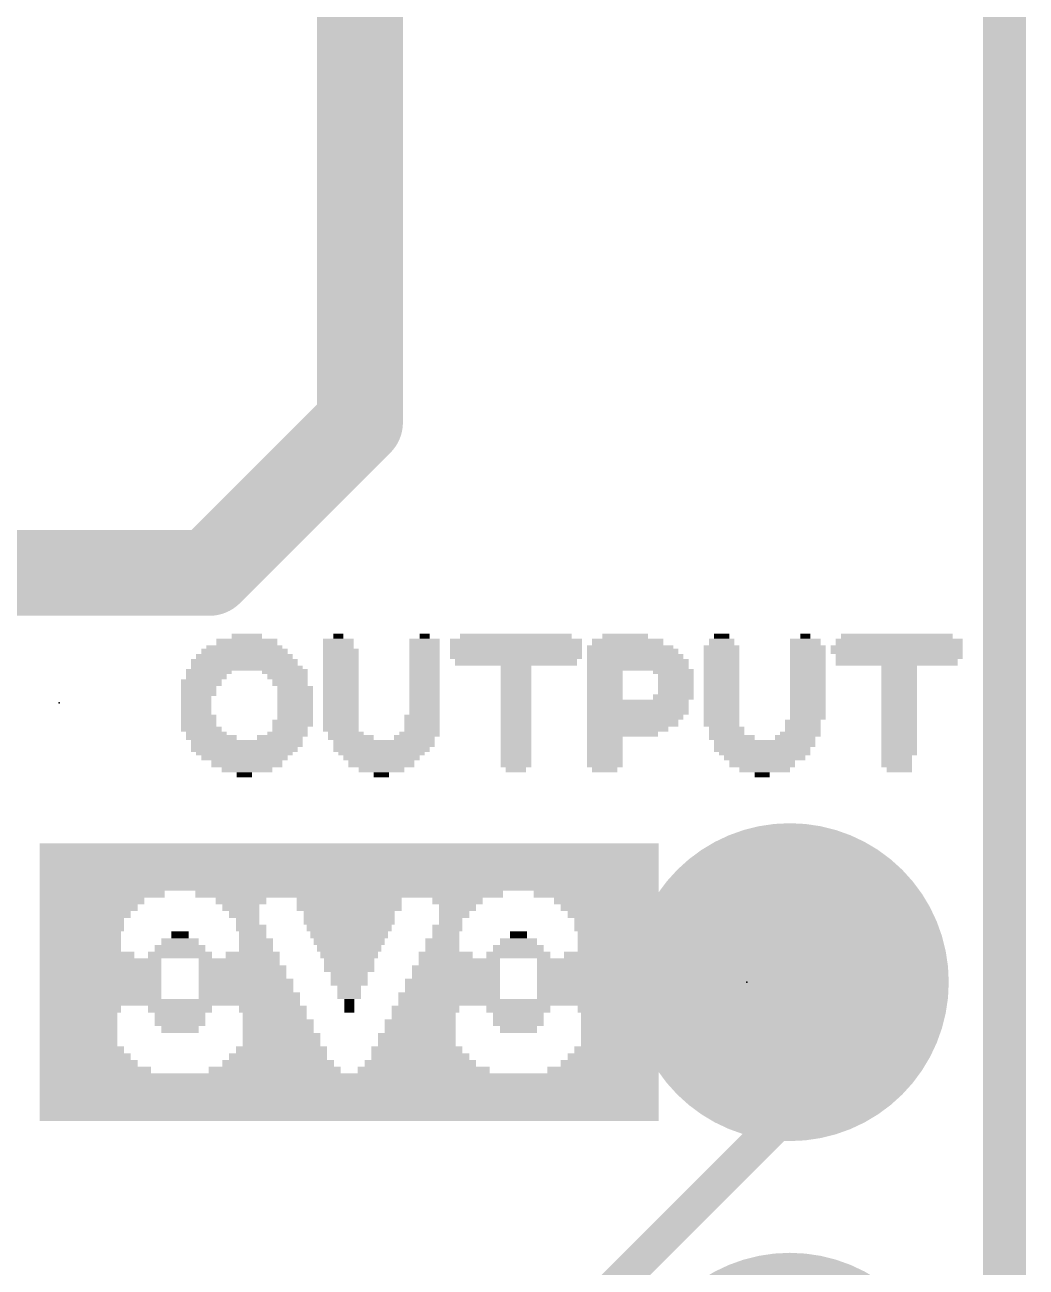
# Model space of a CAD drawing. Extents: x -24 to 83, y -22 to 58.
# Drawn here: x 27.23 to 33.15, y 33.75 to 41.09 of the extents above; entities that cross this region are included whole.
import ezdxf

# ---------------------------------------------------------------- set-up
doc = ezdxf.new("R2010")
doc.units = 0
for name, color, linetype in [('1', 12, 'CONTINUOUS'), ('16', 53, 'CONTINUOUS'), ('17', 254, 'CONTINUOUS'), ('20', 53, 'CONTINUOUS'), ('21', 41, 'CONTINUOUS'), ('22', 40, 'CONTINUOUS'), ('23', 53, 'CONTINUOUS'), ('24', 53, 'CONTINUOUS'), ('51', 53, 'CONTINUOUS')]:
    doc.layers.add(name, color=color, linetype=linetype)

# ---------------------------------------------------------------- blocks, each defined once
blk = doc.blocks.new('RECT')
blk.add_solid([(-0.5, -0.5), (0.5, -0.5), (-0.5, 0.5), (0.5, 0.5)])
blk = doc.blocks.new('ROUNDP')
at = {"const_width": 0.5}
blk.add_lwpolyline([(0, -0.25, 1), (0, 0.25, 1), (0, -0.25)], format="xyb", dxfattribs=at)

msp = doc.modelspace()

# ---------------------------------------------------------------- linework, layer by layer
at = {"layer": '1'}
for points, const_width in [([(33.02, 0), (33.02, 57.023)], 0.254), ([(29.21, 38.742), (29.21, 48.133)], 0.508), ([(28.321, 37.853), (29.21, 38.742)], 0.508), ([(26.416, 37.853), (28.321, 37.853)], 0.508)]:
    msp.add_lwpolyline(points, dxfattribs=dict(at, const_width=const_width))
at = {"layer": '1', "const_width": 0.254}
for points in [[(29.2998, 38.6522, 1), (29.1202, 38.8318)], [(29.083, 38.742, 1), (29.337, 38.742)], [(28.2312, 37.9428, 1), (28.4108, 37.7632)], [(28.321, 37.726, 1), (28.321, 37.98)]]:
    msp.add_lwpolyline(points, format="xyb", dxfattribs=at)
at = {"layer": '16'}
for points, const_width in [([(33.02, 57.023), (33.02, 0)], 0.254), ([(31.75, 35.433), (31.75, 34.671)], 0.2032), ([(31.75, 34.671), (29.972, 32.893)], 0.2032)]:
    msp.add_lwpolyline(points, dxfattribs=dict(at, const_width=const_width))
at = {"layer": '16', "const_width": 0.1016}
for points in [[(31.8008, 35.433, 1), (31.6992, 35.433)], [(31.7859, 34.6351, 1), (31.7141, 34.7069)], [(31.6992, 34.671, 1), (31.8008, 34.671)]]:
    msp.add_lwpolyline(points, format="xyb", dxfattribs=at)
at = {"layer": '20', "const_width": 0.2032}
msp.add_lwpolyline([(33.02, 54.483), (33.02, 2.54)], dxfattribs=at)
at = {"layer": '23'}
msp.add_point((27.432, 37.084), dxfattribs=at)
at = {"layer": '24'}
msp.add_point((31.496, 35.433), dxfattribs=at)

# ---------------------------------------------------------------- block references
at = {"layer": '17', "xscale": 1.8796, "yscale": 1.8796, "rotation": 180}
for p in [(31.75, 35.433), (31.75, 35.433), (31.75, 32.893), (31.75, 32.893)]:
    msp.add_blockref('ROUNDP', p, dxfattribs=at)
at = {"layer": '21'}
for p, xscale, yscale in [((28.542, 37.444), 0.36, 0.04), ((28.542, 37.479), 0.18, 0.03), ((29.082, 37.444), 0.18, 0.04), ((29.082, 37.479), 0.06, 0.03), ((29.592, 37.444), 0.18, 0.04), ((29.592, 37.479), 0.06, 0.03), ((30.132, 37.444), 0.78, 0.04), ((30.132, 37.479), 0.66, 0.03), ((30.792, 37.444), 0.42, 0.04), ((30.777, 37.479), 0.27, 0.03), ((31.347, 37.444), 0.15, 0.04), ((31.347, 37.479), 0.09, 0.03), ((31.842, 37.444), 0.18, 0.04), ((31.842, 37.479), 0.06, 0.03), ((32.397, 37.444), 0.75, 0.04), ((32.382, 37.479), 0.66, 0.03), ((28.527, 37.389), 0.51, 0.03), ((28.527, 37.409), 0.45, 0.03), ((29.082, 37.409), 0.18, 0.03), ((29.097, 37.389), 0.21, 0.03), ((29.592, 37.409), 0.18, 0.03), ((29.592, 37.389), 0.18, 0.03), ((30.132, 37.409), 0.78, 0.03), ((30.132, 37.389), 0.78, 0.03), ((30.807, 37.409), 0.51, 0.03), ((30.822, 37.389), 0.54, 0.03), ((31.347, 37.409), 0.21, 0.03), ((31.347, 37.389), 0.21, 0.03), ((31.857, 37.409), 0.21, 0.03), ((31.857, 37.389), 0.21, 0.03), ((32.382, 37.409), 0.78, 0.03), ((32.382, 37.389), 0.78, 0.03), ((28.527, 37.324), 0.63, 0.04), ((28.527, 37.359), 0.57, 0.03), ((29.097, 37.359), 0.21, 0.03), ((29.097, 37.324), 0.21, 0.04), ((29.592, 37.359), 0.18, 0.03), ((29.592, 37.324), 0.18, 0.04), ((30.132, 37.359), 0.78, 0.03), ((30.132, 37.324), 0.72, 0.04), ((30.837, 37.359), 0.57, 0.03), ((30.852, 37.324), 0.6, 0.04), ((31.347, 37.359), 0.21, 0.03), ((31.347, 37.324), 0.21, 0.04), ((31.857, 37.359), 0.21, 0.03), ((31.857, 37.324), 0.21, 0.04), ((32.397, 37.359), 0.75, 0.03), ((32.382, 37.324), 0.72, 0.04), ((28.317, 37.269), 0.27, 0.03), ((28.302, 37.239), 0.24, 0.03), ((28.542, 37.289), 0.66, 0.03), ((28.767, 37.269), 0.27, 0.03), ((28.782, 37.239), 0.24, 0.03), ((29.097, 37.289), 0.21, 0.03), ((29.097, 37.269), 0.21, 0.03), ((29.097, 37.239), 0.21, 0.03), ((29.592, 37.289), 0.18, 0.03), ((29.592, 37.269), 0.18, 0.03), ((29.592, 37.239), 0.18, 0.03), ((30.132, 37.289), 0.18, 0.03), ((30.132, 37.269), 0.18, 0.03), ((30.132, 37.239), 0.18, 0.03), ((30.852, 37.289), 0.6, 0.03), ((30.657, 37.269), 0.21, 0.03), ((30.657, 37.239), 0.21, 0.03), ((31.062, 37.269), 0.24, 0.03), ((31.077, 37.239), 0.21, 0.03), ((31.347, 37.289), 0.21, 0.03), ((31.347, 37.269), 0.21, 0.03), ((31.347, 37.239), 0.21, 0.03), ((31.857, 37.289), 0.21, 0.03), ((31.857, 37.269), 0.21, 0.03), ((31.857, 37.239), 0.21, 0.03), ((32.397, 37.289), 0.21, 0.03), ((32.397, 37.269), 0.21, 0.03), ((32.397, 37.239), 0.21, 0.03), ((28.272, 37.204), 0.24, 0.04), ((28.257, 37.169), 0.21, 0.03), ((28.797, 37.204), 0.21, 0.04), ((28.827, 37.169), 0.21, 0.03), ((29.097, 37.204), 0.21, 0.04), ((29.097, 37.169), 0.21, 0.03), ((29.592, 37.204), 0.18, 0.04), ((29.592, 37.169), 0.18, 0.03), ((30.132, 37.204), 0.18, 0.04), ((30.132, 37.169), 0.18, 0.03), ((30.657, 37.204), 0.21, 0.04), ((30.657, 37.169), 0.21, 0.03), ((31.077, 37.204), 0.21, 0.04), ((31.077, 37.169), 0.21, 0.03), ((31.347, 37.204), 0.21, 0.04), ((31.347, 37.169), 0.21, 0.03), ((31.857, 37.204), 0.21, 0.04), ((31.857, 37.169), 0.21, 0.03), ((32.397, 37.204), 0.21, 0.04), ((32.397, 37.169), 0.21, 0.03), ((28.257, 37.139), 0.21, 0.03), ((28.242, 37.119), 0.18, 0.03), ((28.242, 37.084), 0.18, 0.04), ((28.827, 37.139), 0.21, 0.03), ((28.827, 37.119), 0.21, 0.03), ((28.827, 37.084), 0.21, 0.04), ((29.097, 37.139), 0.21, 0.03), ((29.097, 37.119), 0.21, 0.03), ((29.097, 37.084), 0.21, 0.04), ((29.592, 37.139), 0.18, 0.03), ((29.592, 37.119), 0.18, 0.03), ((29.592, 37.084), 0.18, 0.04), ((30.132, 37.139), 0.18, 0.03), ((30.132, 37.119), 0.18, 0.03), ((30.132, 37.084), 0.18, 0.04), ((30.657, 37.139), 0.21, 0.03), ((30.657, 37.119), 0.21, 0.03), ((30.852, 37.084), 0.6, 0.04), ((31.062, 37.119), 0.24, 0.03), ((31.077, 37.139), 0.21, 0.03), ((31.347, 37.139), 0.21, 0.03), ((31.347, 37.119), 0.21, 0.03), ((31.347, 37.084), 0.21, 0.04), ((31.857, 37.139), 0.21, 0.03), ((31.857, 37.119), 0.21, 0.03), ((31.857, 37.084), 0.21, 0.04), ((32.397, 37.139), 0.21, 0.03), ((32.397, 37.119), 0.21, 0.03), ((32.397, 37.084), 0.21, 0.04), ((28.242, 37.049), 0.18, 0.03), ((28.242, 37.029), 0.18, 0.03), ((28.827, 37.049), 0.21, 0.03), ((28.827, 37.029), 0.21, 0.03), ((29.097, 37.049), 0.21, 0.03), ((29.097, 37.029), 0.21, 0.03), ((29.592, 37.049), 0.18, 0.03), ((29.592, 37.029), 0.18, 0.03), ((30.132, 37.049), 0.18, 0.03), ((30.132, 37.029), 0.18, 0.03), ((30.852, 37.049), 0.6, 0.03), ((30.852, 37.029), 0.6, 0.03), ((31.347, 37.049), 0.21, 0.03), ((31.347, 37.029), 0.21, 0.03), ((31.857, 37.049), 0.21, 0.03), ((31.857, 37.029), 0.21, 0.03), ((32.397, 37.049), 0.21, 0.03), ((32.397, 37.029), 0.21, 0.03), ((28.257, 36.999), 0.21, 0.03), ((28.257, 36.964), 0.21, 0.04), ((28.812, 36.964), 0.24, 0.04), ((28.827, 36.999), 0.21, 0.03), ((29.097, 36.999), 0.21, 0.03), ((29.097, 36.964), 0.21, 0.04), ((29.577, 36.999), 0.21, 0.03), ((29.577, 36.964), 0.21, 0.04), ((30.132, 36.999), 0.18, 0.03), ((30.132, 36.964), 0.18, 0.04), ((30.837, 36.999), 0.57, 0.03), ((30.822, 36.964), 0.54, 0.04), ((31.347, 36.999), 0.21, 0.03), ((31.347, 36.964), 0.21, 0.04), ((31.827, 36.964), 0.21, 0.04), ((31.857, 36.999), 0.21, 0.03), ((32.397, 36.999), 0.21, 0.03), ((32.397, 36.964), 0.21, 0.04), ((28.272, 36.929), 0.24, 0.03), ((28.302, 36.899), 0.24, 0.03), ((28.332, 36.879), 0.3, 0.03), ((28.737, 36.879), 0.27, 0.03), ((28.782, 36.899), 0.24, 0.03), ((28.797, 36.929), 0.21, 0.03), ((29.097, 36.929), 0.21, 0.03), ((29.127, 36.899), 0.21, 0.03), ((29.157, 36.879), 0.27, 0.03), ((29.532, 36.879), 0.24, 0.03), ((29.562, 36.899), 0.24, 0.03), ((29.577, 36.929), 0.21, 0.03), ((30.132, 36.929), 0.18, 0.03), ((30.132, 36.899), 0.18, 0.03), ((30.132, 36.879), 0.18, 0.03), ((30.792, 36.929), 0.48, 0.03), ((30.762, 36.899), 0.42, 0.03), ((30.657, 36.879), 0.21, 0.03), ((31.377, 36.929), 0.21, 0.03), ((31.377, 36.899), 0.21, 0.03), ((31.407, 36.879), 0.27, 0.03), ((31.782, 36.879), 0.24, 0.03), ((31.812, 36.899), 0.24, 0.03), ((31.827, 36.929), 0.21, 0.03), ((32.397, 36.929), 0.21, 0.03), ((32.397, 36.899), 0.21, 0.03), ((32.397, 36.879), 0.21, 0.03), ((28.542, 36.844), 0.66, 0.04), ((28.527, 36.809), 0.63, 0.03), ((28.527, 36.789), 0.57, 0.03), ((29.352, 36.844), 0.6, 0.04), ((29.337, 36.809), 0.57, 0.03), ((29.337, 36.789), 0.51, 0.03), ((30.132, 36.844), 0.18, 0.04), ((30.132, 36.809), 0.18, 0.03), ((30.132, 36.789), 0.18, 0.03), ((30.657, 36.844), 0.21, 0.04), ((30.657, 36.809), 0.21, 0.03), ((30.657, 36.789), 0.21, 0.03), ((31.602, 36.844), 0.6, 0.04), ((31.587, 36.809), 0.57, 0.03), ((31.602, 36.789), 0.54, 0.03), ((32.397, 36.844), 0.21, 0.04), ((32.397, 36.809), 0.21, 0.03), ((32.397, 36.789), 0.21, 0.03), ((28.527, 36.759), 0.51, 0.03), ((28.542, 36.724), 0.42, 0.04), ((29.337, 36.759), 0.45, 0.03), ((29.337, 36.724), 0.39, 0.04), ((30.132, 36.759), 0.18, 0.03), ((30.132, 36.724), 0.18, 0.04), ((30.657, 36.759), 0.21, 0.03), ((30.657, 36.724), 0.21, 0.04), ((31.602, 36.759), 0.48, 0.03), ((31.587, 36.724), 0.39, 0.04), ((32.382, 36.759), 0.18, 0.03), ((32.382, 36.724), 0.18, 0.04), ((28.542, 36.689), 0.3, 0.03), ((28.527, 36.659), 0.09, 0.03), ((29.337, 36.689), 0.27, 0.03), ((29.337, 36.659), 0.09, 0.03), ((30.132, 36.689), 0.12, 0.03), ((30.657, 36.689), 0.15, 0.03), ((31.602, 36.689), 0.3, 0.03), ((31.587, 36.659), 0.09, 0.03), ((32.397, 36.689), 0.15, 0.03), ((29.137, 36.233), 3.64, 0.04), ((29.137, 36.193), 3.64, 0.04), ((29.137, 36.153), 3.64, 0.04), ((29.137, 36.113), 3.64, 0.04), ((29.137, 36.073), 3.64, 0.04), ((29.137, 36.033), 3.64, 0.04), ((29.137, 35.993), 3.64, 0.04), ((27.677, 35.953), 0.72, 0.04), ((27.617, 35.913), 0.6, 0.04), ((29.137, 35.953), 1.8, 0.04), ((28.497, 35.913), 0.28, 0.04), ((29.137, 35.913), 0.6, 0.04), ((29.777, 35.913), 0.28, 0.04), ((30.597, 35.953), 0.72, 0.04), ((30.657, 35.913), 0.6, 0.04), ((27.597, 35.873), 0.56, 0.04), ((27.577, 35.833), 0.52, 0.04), ((28.497, 35.873), 0.2, 0.04), ((28.517, 35.833), 0.16, 0.04), ((29.137, 35.873), 0.6, 0.04), ((29.137, 35.833), 0.52, 0.04), ((29.777, 35.873), 0.2, 0.04), ((29.757, 35.833), 0.16, 0.04), ((30.677, 35.873), 0.56, 0.04), ((30.697, 35.833), 0.52, 0.04), ((27.557, 35.793), 0.48, 0.04), ((27.557, 35.753), 0.48, 0.04), ((28.537, 35.793), 0.12, 0.04), ((28.557, 35.753), 0.16, 0.04), ((29.137, 35.793), 0.52, 0.04), ((29.157, 35.753), 0.48, 0.04), ((29.717, 35.753), 0.16, 0.04), ((29.737, 35.793), 0.12, 0.04), ((30.717, 35.793), 0.48, 0.04), ((30.717, 35.753), 0.48, 0.04), ((27.557, 35.713), 0.48, 0.04), ((28.157, 35.713), 0.08, 0.04), ((28.577, 35.713), 0.12, 0.04), ((29.137, 35.713), 0.44, 0.04), ((29.717, 35.713), 0.16, 0.04), ((30.157, 35.713), 0.08, 0.04), ((30.737, 35.713), 0.44, 0.04), ((27.557, 35.673), 0.48, 0.04), ((27.557, 35.633), 0.48, 0.04), ((28.137, 35.633), 0.28, 0.04), ((28.137, 35.673), 0.2, 0.04), ((28.597, 35.673), 0.16, 0.04), ((28.597, 35.633), 0.16, 0.04), ((29.157, 35.673), 0.4, 0.04), ((29.137, 35.633), 0.36, 0.04), ((29.697, 35.673), 0.2, 0.04), ((29.697, 35.633), 0.2, 0.04), ((30.137, 35.633), 0.28, 0.04), ((30.137, 35.673), 0.2, 0.04), ((30.737, 35.673), 0.44, 0.04), ((30.737, 35.633), 0.44, 0.04), ((27.597, 35.593), 0.56, 0.04), ((27.677, 35.553), 0.72, 0.04), ((28.097, 35.593), 0.28, 0.04), ((28.597, 35.553), 0.24, 0.04), ((28.617, 35.593), 0.2, 0.04), ((29.157, 35.593), 0.32, 0.04), ((29.137, 35.553), 0.28, 0.04), ((29.717, 35.593), 0.32, 0.04), ((29.797, 35.553), 0.48, 0.04), ((30.097, 35.593), 0.28, 0.04), ((30.717, 35.553), 0.48, 0.04), ((30.737, 35.593), 0.44, 0.04), ((27.677, 35.513), 0.72, 0.04), ((27.677, 35.473), 0.72, 0.04), ((28.597, 35.473), 0.32, 0.04), ((28.617, 35.513), 0.28, 0.04), ((29.137, 35.513), 0.28, 0.04), ((29.137, 35.473), 0.2, 0.04), ((29.777, 35.513), 0.52, 0.04), ((29.777, 35.473), 0.52, 0.04), ((30.697, 35.473), 0.52, 0.04), ((30.717, 35.513), 0.48, 0.04), ((27.677, 35.433), 0.72, 0.04), ((27.677, 35.393), 0.72, 0.04), ((28.597, 35.433), 0.4, 0.04), ((28.637, 35.393), 0.32, 0.04), ((29.137, 35.433), 0.2, 0.04), ((29.137, 35.393), 0.12, 0.04), ((29.757, 35.433), 0.56, 0.04), ((29.757, 35.393), 0.56, 0.04), ((30.677, 35.433), 0.56, 0.04), ((30.717, 35.393), 0.48, 0.04), ((27.677, 35.353), 0.72, 0.04), ((27.757, 35.313), 0.88, 0.04), ((28.657, 35.353), 0.36, 0.04), ((28.677, 35.313), 0.32, 0.04), ((29.137, 35.353), 0.12, 0.04), ((29.137, 35.313), 0.04, 0.04), ((29.737, 35.353), 0.6, 0.04), ((29.817, 35.313), 0.76, 0.04), ((30.717, 35.353), 0.48, 0.04), ((30.737, 35.313), 0.44, 0.04), ((27.557, 35.273), 0.48, 0.04), ((28.117, 35.273), 0.32, 0.04), ((28.697, 35.273), 0.36, 0.04), ((29.137, 35.273), 0.04, 0.04), ((29.597, 35.273), 0.4, 0.04), ((30.117, 35.273), 0.32, 0.04), ((30.737, 35.273), 0.44, 0.04), ((27.537, 35.233), 0.44, 0.04), ((27.537, 35.193), 0.44, 0.04), ((28.137, 35.233), 0.28, 0.04), ((28.137, 35.193), 0.28, 0.04), ((28.697, 35.233), 0.36, 0.04), ((28.717, 35.193), 0.4, 0.04), ((29.557, 35.193), 0.4, 0.04), ((29.577, 35.233), 0.36, 0.04), ((30.137, 35.233), 0.28, 0.04), ((30.137, 35.193), 0.28, 0.04), ((30.737, 35.233), 0.44, 0.04), ((30.737, 35.193), 0.44, 0.04), ((27.537, 35.153), 0.44, 0.04), ((27.537, 35.113), 0.44, 0.04), ((28.137, 35.153), 0.2, 0.04), ((28.717, 35.153), 0.4, 0.04), ((28.737, 35.113), 0.44, 0.04), ((29.537, 35.113), 0.44, 0.04), ((29.557, 35.153), 0.4, 0.04), ((30.137, 35.153), 0.2, 0.04), ((30.737, 35.153), 0.44, 0.04), ((30.737, 35.113), 0.44, 0.04), ((27.537, 35.073), 0.44, 0.04), ((27.557, 35.033), 0.48, 0.04), ((28.737, 35.033), 0.52, 0.04), ((28.737, 35.073), 0.44, 0.04), ((29.537, 35.033), 0.52, 0.04), ((29.537, 35.073), 0.44, 0.04), ((30.717, 35.033), 0.48, 0.04), ((30.737, 35.073), 0.44, 0.04), ((27.577, 34.993), 0.52, 0.04), ((27.597, 34.953), 0.56, 0.04), ((28.717, 34.953), 0.64, 0.04), ((28.717, 34.993), 0.56, 0.04), ((29.557, 34.953), 0.64, 0.04), ((29.557, 34.993), 0.56, 0.04), ((30.677, 34.953), 0.56, 0.04), ((30.697, 34.993), 0.52, 0.04), ((27.637, 34.913), 0.64, 0.04), ((29.137, 34.873), 3.64, 0.04), ((28.697, 34.913), 0.76, 0.04), ((29.577, 34.913), 0.76, 0.04), ((30.637, 34.913), 0.64, 0.04), ((29.137, 34.833), 3.64, 0.04), ((29.137, 34.793), 3.64, 0.04), ((29.137, 34.753), 3.64, 0.04), ((29.137, 34.713), 3.64, 0.04), ((29.137, 34.673), 3.64, 0.04), ((29.137, 34.633), 3.64, 0.04)]:
    msp.add_blockref('RECT', p, dxfattribs=dict(at, xscale=xscale, yscale=yscale))
at = {"layer": '22', "yscale": 0.04, "rotation": 180}
for p, xscale in [((29.156, 36.233), 3.64), ((29.156, 36.193), 3.64), ((29.156, 36.153), 3.64), ((29.156, 36.113), 3.64), ((29.156, 36.073), 3.64), ((29.156, 36.033), 3.64), ((29.156, 35.993), 3.64), ((27.696, 35.953), 0.72), ((27.636, 35.913), 0.6), ((29.156, 35.953), 1.8), ((28.516, 35.913), 0.28), ((29.156, 35.913), 0.6), ((29.796, 35.913), 0.28), ((30.616, 35.953), 0.72), ((30.676, 35.913), 0.6), ((27.616, 35.873), 0.56), ((27.596, 35.833), 0.52), ((28.516, 35.873), 0.2), ((28.536, 35.833), 0.16), ((29.156, 35.873), 0.6), ((29.156, 35.833), 0.52), ((29.796, 35.873), 0.2), ((29.776, 35.833), 0.16), ((30.696, 35.873), 0.56), ((30.716, 35.833), 0.52), ((27.576, 35.793), 0.48), ((27.576, 35.753), 0.48), ((28.556, 35.793), 0.12), ((28.576, 35.753), 0.16), ((29.156, 35.793), 0.52), ((29.136, 35.753), 0.48), ((29.736, 35.753), 0.16), ((29.756, 35.793), 0.12), ((30.736, 35.793), 0.48), ((30.736, 35.753), 0.48), ((27.556, 35.713), 0.44), ((28.136, 35.713), 0.08), ((28.576, 35.713), 0.16), ((29.156, 35.713), 0.44), ((29.716, 35.713), 0.12), ((30.136, 35.713), 0.08), ((30.736, 35.713), 0.48), ((27.556, 35.673), 0.44), ((27.556, 35.633), 0.44), ((28.156, 35.633), 0.28), ((28.156, 35.673), 0.2), ((28.596, 35.673), 0.2), ((28.596, 35.633), 0.2), ((29.136, 35.673), 0.4), ((29.156, 35.633), 0.36), ((29.696, 35.673), 0.16), ((29.696, 35.633), 0.16), ((30.156, 35.633), 0.28), ((30.156, 35.673), 0.2), ((30.736, 35.673), 0.48), ((30.736, 35.633), 0.48), ((27.556, 35.593), 0.44), ((27.576, 35.553), 0.48), ((28.196, 35.593), 0.28), ((28.496, 35.553), 0.48), ((28.576, 35.593), 0.32), ((29.136, 35.593), 0.32), ((29.156, 35.553), 0.28), ((29.676, 35.593), 0.2), ((29.696, 35.553), 0.24), ((30.196, 35.593), 0.28), ((30.616, 35.553), 0.72), ((30.696, 35.593), 0.56), ((27.576, 35.513), 0.48), ((27.596, 35.473), 0.52), ((28.516, 35.513), 0.52), ((28.516, 35.473), 0.52), ((29.156, 35.513), 0.28), ((29.156, 35.473), 0.2), ((29.676, 35.513), 0.28), ((29.696, 35.473), 0.32), ((30.616, 35.513), 0.72), ((30.616, 35.473), 0.72), ((27.616, 35.433), 0.56), ((27.576, 35.393), 0.48), ((28.536, 35.433), 0.56), ((28.536, 35.393), 0.56), ((29.156, 35.433), 0.2), ((29.156, 35.393), 0.12), ((29.696, 35.433), 0.4), ((29.656, 35.393), 0.32), ((30.616, 35.433), 0.72), ((30.616, 35.393), 0.72), ((27.576, 35.353), 0.48), ((27.556, 35.313), 0.44), ((28.476, 35.313), 0.76), ((28.556, 35.353), 0.6), ((29.156, 35.353), 0.12), ((29.156, 35.313), 0.04), ((29.636, 35.353), 0.36), ((29.616, 35.313), 0.32), ((30.536, 35.313), 0.88), ((30.616, 35.353), 0.72), ((27.556, 35.273), 0.44), ((28.176, 35.273), 0.32), ((28.696, 35.273), 0.4), ((29.156, 35.273), 0.04), ((29.596, 35.273), 0.36), ((30.176, 35.273), 0.32), ((30.736, 35.273), 0.48), ((27.556, 35.233), 0.44), ((27.556, 35.193), 0.44), ((28.156, 35.233), 0.28), ((28.156, 35.193), 0.28), ((28.716, 35.233), 0.36), ((28.736, 35.193), 0.4), ((29.576, 35.193), 0.4), ((29.596, 35.233), 0.36), ((30.156, 35.233), 0.28), ((30.156, 35.193), 0.28), ((30.756, 35.233), 0.44), ((30.756, 35.193), 0.44), ((27.556, 35.153), 0.44), ((27.556, 35.113), 0.44), ((28.156, 35.153), 0.2), ((28.736, 35.153), 0.4), ((28.756, 35.113), 0.44), ((29.556, 35.113), 0.44), ((29.576, 35.153), 0.4), ((30.156, 35.153), 0.2), ((30.756, 35.153), 0.44), ((30.756, 35.113), 0.44), ((27.556, 35.073), 0.44), ((27.576, 35.033), 0.48), ((28.756, 35.033), 0.52), ((28.756, 35.073), 0.44), ((29.556, 35.033), 0.52), ((29.556, 35.073), 0.44), ((30.736, 35.033), 0.48), ((30.756, 35.073), 0.44), ((27.596, 34.993), 0.52), ((27.616, 34.953), 0.56), ((28.736, 34.953), 0.64), ((28.736, 34.993), 0.56), ((29.576, 34.953), 0.64), ((29.576, 34.993), 0.56), ((30.696, 34.953), 0.56), ((30.716, 34.993), 0.52), ((27.656, 34.913), 0.64), ((29.156, 34.873), 3.64), ((28.716, 34.913), 0.76), ((29.596, 34.913), 0.76), ((30.656, 34.913), 0.64), ((29.156, 34.833), 3.64), ((29.156, 34.793), 3.64), ((29.156, 34.753), 3.64), ((29.156, 34.713), 3.64), ((29.156, 34.673), 3.64), ((29.156, 34.633), 3.64)]:
    msp.add_blockref('RECT', p, dxfattribs=dict(at, xscale=xscale))
at = {"layer": '51', "xscale": 0.508, "yscale": 0.508, "rotation": 90}
msp.add_blockref('RECT', (31.75, 35.433), dxfattribs=at)

doc.saveas('drawing.dxf')
